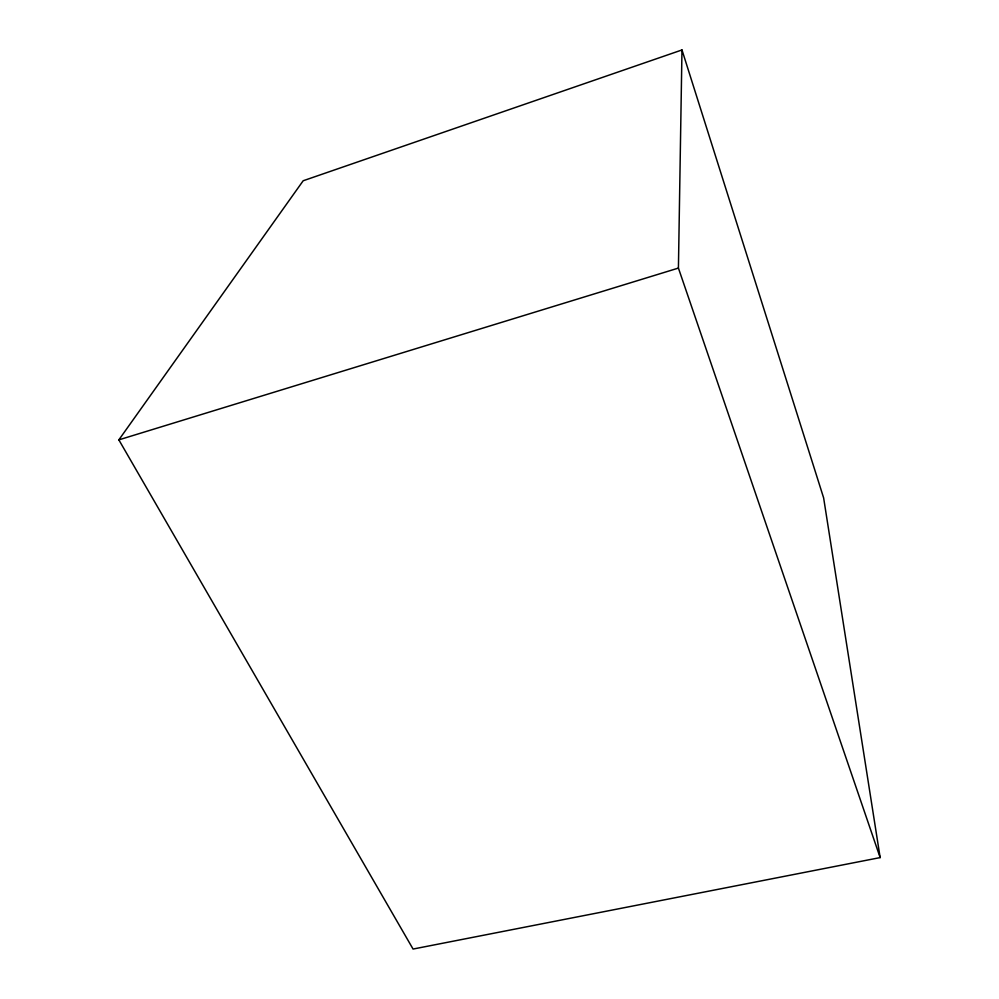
<?xml version="1.0" encoding="UTF-8"?>
<svg xmlns="http://www.w3.org/2000/svg" width="999" height="999" viewBox="0 0 999 999"><rect width="100%" height="100%" fill="white"/><g stroke="black" fill="none" stroke-linecap="round" stroke-linejoin="round"><path stroke-width="1.5" d="M880.144 857.592L678.421 268.082L681.98 49.95L303.184 180.757L118.856 439.86L413.062 949.05L880.144 857.592L823.626 497.877L681.98 49.95M118.856 439.86L678.421 268.082"/></g></svg>
